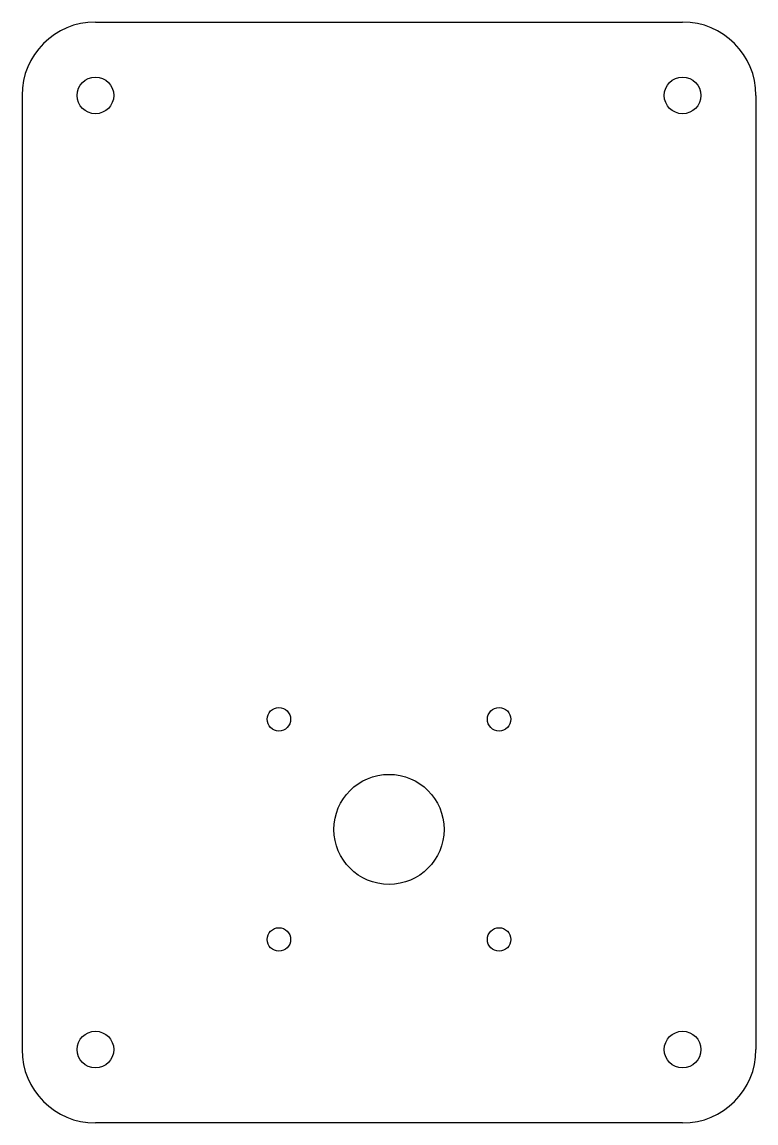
# Model space of a CAD drawing. Extents: x -50 to 50, y -20 to 130.
import ezdxf

# ---------------------------------------------------------------- set-up
doc = ezdxf.new("R2010")
doc.units = 0
doc.layers.add('VISIBLE', color=7, linetype='CONTINUOUS')

msp = doc.modelspace()

# ---------------------------------------------------------------- linework, layer by layer
at = {"layer": 'VISIBLE'}
for p, q in [((-40, 130, 190), (40, 130, 190)), ((-50, 120, 190), (-50, -10, 190)), ((50, 120, 190), (50, -10, 190)), ((40, -20, 190), (-40, -20, 190))]:
    msp.add_line(p, q, dxfattribs=at)
for centre, radius in [((-40, 120, 190), 2.5), ((40, 120, 190), 2.5), ((-15, 35, 190), 1.6), ((15, 35, 190), 1.6), ((0, 20, 190), 7.5), ((-15, 5, 190), 1.6), ((15, 5, 190), 1.6), ((-40, -10, 190), 2.5), ((40, -10, 190), 2.5)]:
    msp.add_circle(centre, radius, dxfattribs=at)
for centre, start, end in [((-40, 120, 190), 90, 180), ((40, 120, 190), 0, 90), ((-40, -10, 190), 180, 270), ((40, -10, 190), 270, 0)]:
    msp.add_arc(centre, 10, start, end, dxfattribs=at)

doc.saveas('drawing.dxf')
